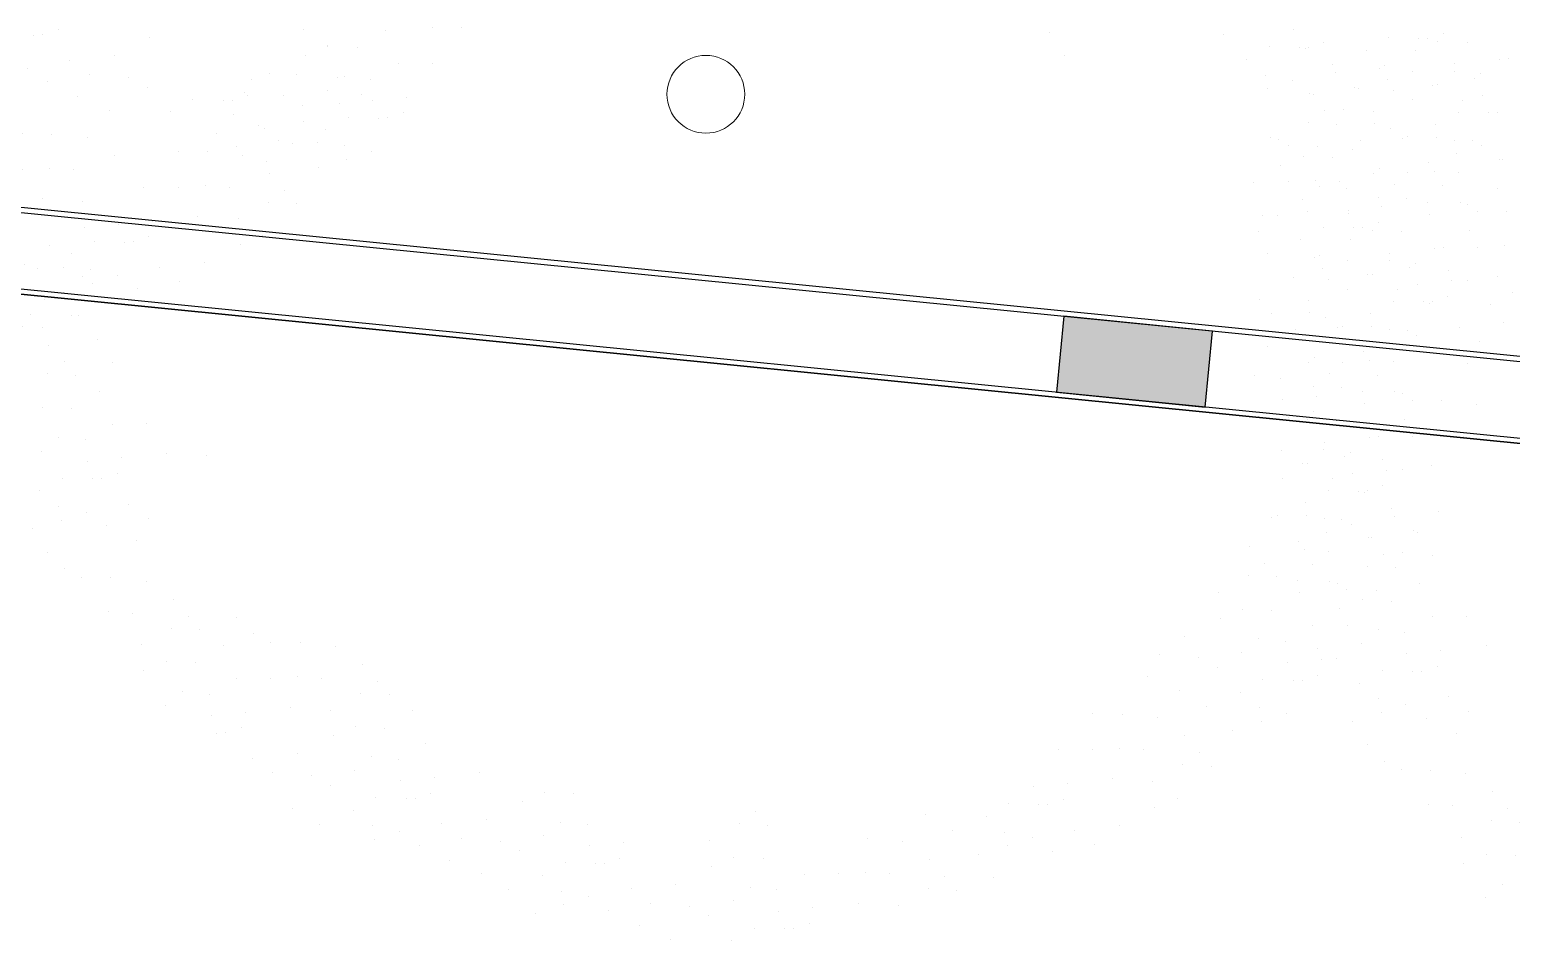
# Model space of a CAD drawing. Header units: metres. Extents: x 42 to 199, y -121 to 268.
# Drawn here: x 113.886 to 118.349, y -86.801 to -84.058 of the extents above; entities that cross this region are included whole.
import ezdxf

# ---------------------------------------------------------------- set-up
doc = ezdxf.new("R2010")
doc.units = ezdxf.units.M
doc.header["$LTSCALE"] = 0.3
doc.layers.get('0').update_dxf_attribs({"color": 8})
for name, color, linetype in [('A-Cols', 8, 'Continuous'), ('A-Site Boundary', 8, 'Continuous'), ('A-Wall-Full', 8, 'Continuous'), ('A-Wall-Plst', 8, 'Continuous')]:
    doc.layers.add(name, color=color, linetype=linetype)
doc.layers.add('A-LANDSCAPE', color=8, linetype='Continuous', lineweight=5)
doc.layers.add('DA HOUSE ARCH LAYOUT', color=8, linetype='Continuous', lineweight=9)

# ---------------------------------------------------------------- blocks, each defined once
blk = doc.blocks.new('zw$195B-flat-1-flat-1-flat-1-flat-1-flat-1-flat-1')
at = {"layer": 'A-Site Boundary', "color": 8, "ltscale": 0.6}
for points in [[(-3.9776, -0.1085), (-3.4816, 5.5764), (-2.9436, 11.7416), (-2.5633, 16.1008), (-2.2011, 20.2521), (1.5727, 19.7419), (5.0323, 19.2741), (8.9429, 18.7454), (12.7318, 18.2331), (16.7243, 17.6933), (21.1213, 17.0988), (25.111, 16.5594), (27.3947, 16.2506), (29.2079, 16.0055), (32.0196, 15.6253), (31.5318, 10.718), (30.9785, 5.1523), (30.2862, -1.8121)], [(-3.7186, -0.1311), (-3.2226, 5.5538), (-2.6846, 11.719), (-2.3043, 16.0782), (-1.9657, 19.9579), (1.5378, 19.4842), (4.9975, 19.0165), (8.9081, 18.4878), (12.6969, 17.9755), (16.6894, 17.4357), (21.0864, 16.8412), (25.0762, 16.3017), (27.3599, 15.993), (29.173, 15.7478), (31.7361, 15.4013), (31.2731, 10.7437), (30.7198, 5.178), (30.0275, -1.7864)]]:
    blk.add_lwpolyline(points, dxfattribs=at)
blk = doc.blocks.new('MUSTER_0')
at = {"color": 8, "linetype": 'Continuous', "transparency": 33554585}
for p, q in [((5.2638, -0.6818), (5.2638, -0.6818)), ((5.4788, -0.6798), (5.4788, -0.6798)), ((5.5648, -0.6858), (5.5648, -0.6858)), ((5.7638, -0.6818), (5.7638, -0.6818)), ((5.1598, -0.7358), (5.1598, -0.7358)), ((5.3288, -0.7253), (5.3288, -0.7253)), ((5.3903, -0.7353), (5.3903, -0.7353)), ((5.6598, -0.7358), (5.6598, -0.7358)), ((5.8288, -0.7253), (5.8288, -0.7253)), ((5.8903, -0.7353), (5.8903, -0.7353)), ((4.9993, -0.7658), (4.9993, -0.7658)), ((5.0813, -0.7438), (5.0813, -0.7438)), ((5.4993, -0.7658), (5.4993, -0.7658)), ((5.5813, -0.7438), (5.5813, -0.7438)), ((5.9993, -0.7658), (5.9993, -0.7658)), ((5.1068, -0.8063), (5.1068, -0.8063)), ((5.3113, -0.7838), (5.3113, -0.7838)), ((5.6068, -0.8063), (5.6068, -0.8063)), ((5.8113, -0.7838), (5.8113, -0.7838)), ((6.1068, -0.8063), (6.1068, -0.8063)), ((4.8793, -0.8188), (4.8793, -0.8188)), ((5.0218, -0.8358), (5.0218, -0.8358)), ((5.2078, -0.8393), (5.2078, -0.8393)), ((5.2478, -0.8353), (5.2478, -0.8353)), ((5.3793, -0.8188), (5.3793, -0.8188)), ((5.5218, -0.8358), (5.5218, -0.8358)), ((5.7078, -0.8393), (5.7078, -0.8393)), ((5.7478, -0.8353), (5.7478, -0.8353)), ((5.8793, -0.8188), (5.8793, -0.8188)), ((6.0218, -0.8358), (6.0218, -0.8358)), ((6.2078, -0.8393), (6.2078, -0.8393)), ((6.2478, -0.8353), (6.2478, -0.8353)), ((4.6353, -0.8868), (4.6353, -0.8868)), ((4.7723, -0.8678), (4.7723, -0.8678)), ((4.8643, -0.8778), (4.8643, -0.8778)), ((5.0158, -0.8833), (5.0158, -0.8833)), ((5.1353, -0.8868), (5.1353, -0.8868)), ((5.2723, -0.8678), (5.2723, -0.8678)), ((5.3643, -0.8778), (5.3643, -0.8778)), ((5.5158, -0.8833), (5.5158, -0.8833)), ((5.6353, -0.8868), (5.6353, -0.8868)), ((5.7723, -0.8678), (5.7723, -0.8678)), ((5.8643, -0.8778), (5.8643, -0.8778)), ((6.0158, -0.8833), (6.0158, -0.8833)), ((6.1353, -0.8868), (6.1353, -0.8868)), ((6.2723, -0.8678), (6.2723, -0.8678)), ((6.3643, -0.8778), (6.3643, -0.8778)), ((4.7433, -0.9168), (4.7433, -0.9168)), ((4.7803, -0.8888), (4.7803, -0.8888)), ((5.2433, -0.9168), (5.2433, -0.9168)), ((5.2803, -0.8888), (5.2803, -0.8888)), ((5.7433, -0.9168), (5.7433, -0.9168)), ((5.7803, -0.8888), (5.7803, -0.8888)), ((6.2433, -0.9168), (6.2433, -0.9168)), ((6.2803, -0.8888), (6.2803, -0.8888)), ((4.6948, -0.9388), (4.6948, -0.9388)), ((4.8033, -0.9608), (4.8033, -0.9608)), ((4.8728, -0.9468), (4.8728, -0.9468)), ((4.9033, -0.9303), (4.9033, -0.9303)), ((4.9903, -0.9373), (4.9903, -0.9373)), ((5.0683, -0.9448), (5.0683, -0.9448)), ((5.1948, -0.9388), (5.1948, -0.9388)), ((5.3033, -0.9608), (5.3033, -0.9608)), ((5.3728, -0.9468), (5.3728, -0.9468)), ((5.4033, -0.9303), (5.4033, -0.9303)), ((5.4903, -0.9373), (5.4903, -0.9373)), ((5.5683, -0.9448), (5.5683, -0.9448)), ((5.6948, -0.9388), (5.6948, -0.9388)), ((5.8033, -0.9608), (5.8033, -0.9608)), ((5.8728, -0.9468), (5.8728, -0.9468)), ((5.9033, -0.9303), (5.9033, -0.9303)), ((5.9903, -0.9373), (5.9903, -0.9373)), ((6.0683, -0.9448), (6.0683, -0.9448)), ((6.1948, -0.9388), (6.1948, -0.9388)), ((6.3033, -0.9608), (6.3033, -0.9608)), ((6.3728, -0.9468), (6.3728, -0.9468)), ((6.4033, -0.9303), (6.4033, -0.9303)), ((4.6318, -0.9968), (4.6318, -0.9968)), ((4.9473, -0.9908), (4.9473, -0.9908)), ((5.1318, -0.9968), (5.1318, -0.9968)), ((5.4473, -0.9908), (5.4473, -0.9908)), ((5.6318, -0.9968), (5.6318, -0.9968)), ((5.9473, -0.9908), (5.9473, -0.9908)), ((6.1318, -0.9968), (6.1318, -0.9968)), ((6.4473, -0.9908), (6.4473, -0.9908)), ((4.7103, -1.0038), (4.7103, -1.0038)), ((4.7563, -1.0328), (4.7563, -1.0328)), ((4.8508, -1.0043), (4.8508, -1.0043)), ((5.0493, -1.0133), (5.0493, -1.0133)), ((5.2103, -1.0038), (5.2103, -1.0038)), ((5.2563, -1.0328), (5.2563, -1.0328)), ((5.3508, -1.0043), (5.3508, -1.0043)), ((5.5493, -1.0133), (5.5493, -1.0133)), ((5.7103, -1.0038), (5.7103, -1.0038)), ((5.7563, -1.0328), (5.7563, -1.0328)), ((5.8508, -1.0043), (5.8508, -1.0043)), ((6.0493, -1.0133), (6.0493, -1.0133)), ((6.2103, -1.0038), (6.2103, -1.0038)), ((6.2563, -1.0328), (6.2563, -1.0328)), ((6.3508, -1.0043), (6.3508, -1.0043)), ((6.5493, -1.0133), (6.5493, -1.0133)), ((4.6528, -1.0668), (4.6528, -1.0668)), ((4.9118, -1.0718), (4.9118, -1.0718)), ((5.0268, -1.0523), (5.0268, -1.0523)), ((5.1528, -1.0668), (5.1528, -1.0668)), ((5.4118, -1.0718), (5.4118, -1.0718)), ((5.5268, -1.0523), (5.5268, -1.0523)), ((5.6528, -1.0668), (5.6528, -1.0668)), ((5.9118, -1.0718), (5.9118, -1.0718)), ((6.0268, -1.0523), (6.0268, -1.0523)), ((6.1528, -1.0668), (6.1528, -1.0668)), ((6.4118, -1.0718), (6.4118, -1.0718)), ((6.5268, -1.0523), (6.5268, -1.0523)), ((6.6528, -1.0668), (6.6528, -1.0668)), ((4.8118, -1.0783), (4.8118, -1.0783)), ((4.9998, -1.1013), (4.9998, -1.1013)), ((5.0693, -1.0808), (5.0693, -1.0808)), ((5.3118, -1.0783), (5.3118, -1.0783)), ((5.4998, -1.1013), (5.4998, -1.1013)), ((5.5693, -1.0808), (5.5693, -1.0808)), ((5.8118, -1.0783), (5.8118, -1.0783)), ((5.9998, -1.1013), (5.9998, -1.1013)), ((6.0693, -1.0808), (6.0693, -1.0808)), ((6.3118, -1.0783), (6.3118, -1.0783)), ((6.4998, -1.1013), (6.4998, -1.1013)), ((6.5693, -1.0808), (6.5693, -1.0808)), ((4.6923, -1.1123), (4.6923, -1.1123)), ((4.8043, -1.1313), (4.8043, -1.1313)), ((5.1328, -1.1383), (5.1328, -1.1383)), ((5.1923, -1.1123), (5.1923, -1.1123)), ((5.3043, -1.1313), (5.3043, -1.1313)), ((6.1328, -1.1383), (6.1328, -1.1383)), ((6.1923, -1.1123), (6.1923, -1.1123)), ((6.3043, -1.1313), (6.3043, -1.1313)), ((6.6328, -1.1383), (6.6328, -1.1383)), ((6.6923, -1.1123), (6.6923, -1.1123)), ((4.7638, -1.1818), (4.7638, -1.1818)), ((4.8973, -1.1493), (4.8973, -1.1493)), ((4.9788, -1.1798), (4.9788, -1.1798)), ((5.2638, -1.1818), (5.2638, -1.1818)), ((5.3973, -1.1493), (5.3973, -1.1493)), ((6.2638, -1.1818), (6.2638, -1.1818)), ((6.3973, -1.1493), (6.3973, -1.1493)), ((6.4788, -1.1798), (6.4788, -1.1798)), ((6.7638, -1.1818), (6.7638, -1.1818)), ((5.0648, -1.1858), (5.0648, -1.1858)), ((6.5648, -1.1858), (6.5648, -1.1858)), ((4.8288, -1.2253), (4.8288, -1.2253)), ((4.8903, -1.2353), (4.8903, -1.2353)), ((5.0813, -1.2438), (5.0813, -1.2438)), ((5.1598, -1.2358), (5.1598, -1.2358)), ((6.3288, -1.2253), (6.3288, -1.2253)), ((6.3903, -1.2353), (6.3903, -1.2353)), ((6.5813, -1.2438), (6.5813, -1.2438)), ((6.6598, -1.2358), (6.6598, -1.2358)), ((6.8288, -1.2253), (6.8288, -1.2253)), ((4.8113, -1.2838), (4.8113, -1.2838)), ((4.9993, -1.2658), (4.9993, -1.2658)), ((6.4993, -1.2658), (6.4993, -1.2658)), ((6.8113, -1.2838), (6.8113, -1.2838)), ((4.8793, -1.3188), (4.8793, -1.3188)), ((5.1068, -1.3063), (5.1068, -1.3063)), ((6.6068, -1.3063), (6.6068, -1.3063)), ((6.8793, -1.3188), (6.8793, -1.3188)), ((4.7478, -1.3353), (4.7478, -1.3353)), ((4.7723, -1.3678), (4.7723, -1.3678)), ((5.0218, -1.3358), (5.0218, -1.3358)), ((5.2078, -1.3393), (5.2078, -1.3393)), ((5.2478, -1.3353), (5.2478, -1.3353)), ((6.5218, -1.3358), (6.5218, -1.3358)), ((6.7078, -1.3393), (6.7078, -1.3393)), ((6.7478, -1.3353), (6.7478, -1.3353)), ((6.7723, -1.3678), (6.7723, -1.3678)), ((4.7803, -1.3888), (4.7803, -1.3888)), ((4.8643, -1.3778), (4.8643, -1.3778)), ((5.0158, -1.3833), (5.0158, -1.3833)), ((5.1353, -1.3868), (5.1353, -1.3868)), ((6.6353, -1.3868), (6.6353, -1.3868)), ((6.7803, -1.3888), (6.7803, -1.3888)), ((6.8643, -1.3778), (6.8643, -1.3778)), ((4.7433, -1.4168), (4.7433, -1.4168)), ((4.9033, -1.4303), (4.9033, -1.4303)), ((6.7433, -1.4168), (6.7433, -1.4168)), ((6.9033, -1.4303), (6.9033, -1.4303)), ((6.9903, -1.4373), (6.9903, -1.4373)), ((4.8033, -1.4608), (4.8033, -1.4608)), ((4.8728, -1.4468), (4.8728, -1.4468)), ((6.8033, -1.4608), (6.8033, -1.4608)), ((6.8728, -1.4468), (6.8728, -1.4468)), ((4.8508, -1.5043), (4.8508, -1.5043)), ((6.8508, -1.5043), (6.8508, -1.5043)), ((6.9473, -1.4908), (6.9473, -1.4908)), ((7.0493, -1.5133), (7.0493, -1.5133)), ((7.0268, -1.5523), (7.0268, -1.5523)), ((4.8118, -1.5783), (4.8118, -1.5783)), ((6.9118, -1.5718), (6.9118, -1.5718)), ((7.0693, -1.5808), (7.0693, -1.5808)), ((6.9998, -1.6013), (6.9998, -1.6013)), ((6.8973, -1.6493), (6.8973, -1.6493)), ((7.1328, -1.6383), (7.1328, -1.6383)), ((6.9788, -1.6798), (6.9788, -1.6798)), ((7.0648, -1.6858), (7.0648, -1.6858)), ((7.1598, -1.7358), (7.1598, -1.7358)), ((6.9993, -1.7658), (6.9993, -1.7658)), ((7.0813, -1.7438), (7.0813, -1.7438)), ((7.1068, -1.8063), (7.1068, -1.8063)), ((7.2078, -1.8393), (7.2078, -1.8393)), ((7.2478, -1.8353), (7.2478, -1.8353)), ((7.1353, -1.8868), (7.1353, -1.8868)), ((7.2723, -1.8678), (7.2723, -1.8678)), ((7.2433, -1.9168), (7.2433, -1.9168)), ((7.2803, -1.8888), (7.2803, -1.8888)), ((4.9903, -1.9373), (4.9903, -1.9373)), ((7.1948, -1.9388), (7.1948, -1.9388)), ((7.3033, -1.9608), (7.3033, -1.9608)), ((4.9473, -1.9908), (4.9473, -1.9908)), ((7.1318, -1.9968), (7.1318, -1.9968)), ((7.0493, -2.0133), (7.0493, -2.0133)), ((7.2103, -2.0038), (7.2103, -2.0038)), ((7.2563, -2.0328), (7.2563, -2.0328)), ((7.3508, -2.0043), (7.3508, -2.0043)), ((7.0268, -2.0523), (7.0268, -2.0523)), ((7.1528, -2.0668), (7.1528, -2.0668)), ((7.0693, -2.0808), (7.0693, -2.0808)), ((7.3118, -2.0783), (7.3118, -2.0783)), ((7.1328, -2.1383), (7.1328, -2.1383)), ((7.1923, -2.1123), (7.1923, -2.1123)), ((7.3043, -2.1313), (7.3043, -2.1313)), ((7.2638, -2.1818), (7.2638, -2.1818)), ((7.3973, -2.1493), (7.3973, -2.1493)), ((7.3288, -2.2253), (7.3288, -2.2253)), ((7.3903, -2.2353), (7.3903, -2.2353)), ((7.3113, -2.2838), (7.3113, -2.2838)), ((7.3793, -2.3188), (7.3793, -2.3188)), ((7.2078, -2.3393), (7.2078, -2.3393)), ((7.2478, -2.3353), (7.2478, -2.3353)), ((7.2723, -2.3678), (7.2723, -2.3678)), ((7.2803, -2.3888), (7.2803, -2.3888)), ((7.3643, -2.3778), (7.3643, -2.3778)), ((7.1948, -2.4388), (7.1948, -2.4388)), ((7.2433, -2.4168), (7.2433, -2.4168)), ((7.4033, -2.4303), (7.4033, -2.4303)), ((7.3033, -2.4608), (7.3033, -2.4608)), ((7.3728, -2.4468), (7.3728, -2.4468)), ((7.1318, -2.4968), (7.1318, -2.4968)), ((7.2103, -2.5038), (7.2103, -2.5038)), ((7.3508, -2.5043), (7.3508, -2.5043)), ((7.4473, -2.4908), (7.4473, -2.4908)), ((7.2563, -2.5328), (7.2563, -2.5328)), ((7.1528, -2.5668), (7.1528, -2.5668)), ((7.3118, -2.5783), (7.3118, -2.5783)), ((7.4118, -2.5718), (7.4118, -2.5718)), ((7.1923, -2.6123), (7.1923, -2.6123)), ((7.3043, -2.6313), (7.3043, -2.6313)), ((7.3973, -2.6493), (7.3973, -2.6493)), ((7.2638, -2.6818), (7.2638, -2.6818)), ((7.1598, -2.7358), (7.1598, -2.7358)), ((7.3288, -2.7253), (7.3288, -2.7253)), ((7.3903, -2.7353), (7.3903, -2.7353)), ((7.3113, -2.7838), (7.3113, -2.7838)), ((7.2078, -2.8393), (7.2078, -2.8393)), ((7.2478, -2.8353), (7.2478, -2.8353)), ((7.3793, -2.8188), (7.3793, -2.8188)), ((7.1353, -2.8868), (7.1353, -2.8868)), ((7.2723, -2.8678), (7.2723, -2.8678)), ((7.3643, -2.8778), (7.3643, -2.8778)), ((7.2433, -2.9168), (7.2433, -2.9168)), ((7.2803, -2.8888), (7.2803, -2.8888)), ((7.0683, -2.9448), (7.0683, -2.9448)), ((7.1948, -2.9388), (7.1948, -2.9388)), ((7.3033, -2.9608), (7.3033, -2.9608)), ((7.3728, -2.9468), (7.3728, -2.9468)), ((7.4033, -2.9303), (7.4033, -2.9303)), ((7.1318, -2.9968), (7.1318, -2.9968)), ((7.0493, -3.0133), (7.0493, -3.0133)), ((7.2103, -3.0038), (7.2103, -3.0038)), ((7.2563, -3.0328), (7.2563, -3.0328)), ((7.3508, -3.0043), (7.3508, -3.0043)), ((7.0268, -3.0523), (7.0268, -3.0523)), ((7.1528, -3.0668), (7.1528, -3.0668)), ((7.4118, -3.0718), (7.4118, -3.0718)), ((6.9998, -3.1013), (6.9998, -3.1013)), ((7.0693, -3.0808), (7.0693, -3.0808)), ((7.3118, -3.0783), (7.3118, -3.0783)), ((7.1328, -3.1383), (7.1328, -3.1383)), ((7.1923, -3.1123), (7.1923, -3.1123)), ((7.3043, -3.1313), (7.3043, -3.1313)), ((6.9788, -3.1798), (6.9788, -3.1798)), ((7.2638, -3.1818), (7.2638, -3.1818)), ((7.3973, -3.1493), (7.3973, -3.1493)), ((7.0648, -3.1858), (7.0648, -3.1858)), ((7.0813, -3.2438), (7.0813, -3.2438)), ((7.1598, -3.2358), (7.1598, -3.2358)), ((7.3288, -3.2253), (7.3288, -3.2253)), ((6.9993, -3.2658), (6.9993, -3.2658)), ((7.3113, -3.2838), (7.3113, -3.2838)), ((7.1068, -3.3063), (7.1068, -3.3063)), ((7.0218, -3.3358), (7.0218, -3.3358)), ((7.2078, -3.3393), (7.2078, -3.3393)), ((7.2478, -3.3353), (7.2478, -3.3353)), ((7.2723, -3.3678), (7.2723, -3.3678)), ((7.0158, -3.3833), (7.0158, -3.3833)), ((7.1353, -3.3868), (7.1353, -3.3868)), ((7.2803, -3.3888), (7.2803, -3.3888)), ((6.9903, -3.4373), (6.9903, -3.4373)), ((7.1948, -3.4388), (7.1948, -3.4388)), ((7.2433, -3.4168), (7.2433, -3.4168)), ((7.0683, -3.4448), (7.0683, -3.4448)), ((7.0493, -3.5133), (7.0493, -3.5133)), ((7.1318, -3.4968), (7.1318, -3.4968)), ((7.2103, -3.5038), (7.2103, -3.5038)), ((7.0268, -3.5523), (7.0268, -3.5523)), ((7.2563, -3.5328), (7.2563, -3.5328)), ((5.6528, -3.5668), (5.6528, -3.5668)), ((7.0693, -3.5808), (7.0693, -3.5808)), ((7.1528, -3.5668), (7.1528, -3.5668)), ((5.6923, -3.6123), (5.6923, -3.6123)), ((6.9998, -3.6013), (6.9998, -3.6013)), ((7.1923, -3.6123), (7.1923, -3.6123)), ((5.6328, -3.6383), (5.6328, -3.6383)), ((5.8043, -3.6313), (5.8043, -3.6313)), ((6.6328, -3.6383), (6.6328, -3.6383)), ((7.1328, -3.6383), (7.1328, -3.6383)), ((5.5648, -3.6858), (5.5648, -3.6858)), ((5.7638, -3.6818), (5.7638, -3.6818)), ((6.9788, -3.6798), (6.9788, -3.6798)), ((7.0648, -3.6858), (7.0648, -3.6858)), ((5.6598, -3.7358), (5.6598, -3.7358)), ((5.8288, -3.7253), (5.8288, -3.7253)), ((5.8903, -3.7353), (5.8903, -3.7353)), ((6.6598, -3.7358), (6.6598, -3.7358)), ((6.8288, -3.7253), (6.8288, -3.7253)), ((6.8903, -3.7353), (6.8903, -3.7353)), ((6.9993, -3.7658), (6.9993, -3.7658)), ((7.0813, -3.7438), (7.0813, -3.7438)), ((5.8113, -3.7838), (5.8113, -3.7838)), ((6.6068, -3.8063), (6.6068, -3.8063)), ((6.8113, -3.7838), (6.8113, -3.7838)), ((5.7078, -3.8393), (5.7078, -3.8393)), ((5.7478, -3.8353), (5.7478, -3.8353)), ((5.8793, -3.8188), (5.8793, -3.8188)), ((6.7078, -3.8393), (6.7078, -3.8393)), ((6.7478, -3.8353), (6.7478, -3.8353)), ((6.8793, -3.8188), (6.8793, -3.8188)), ((7.0218, -3.8358), (7.0218, -3.8358)), ((5.7723, -3.8678), (5.7723, -3.8678)), ((5.8643, -3.8778), (5.8643, -3.8778)), ((6.6353, -3.8868), (6.6353, -3.8868)), ((6.7723, -3.8678), (6.7723, -3.8678)), ((6.8643, -3.8778), (6.8643, -3.8778)), ((7.0158, -3.8833), (7.0158, -3.8833)), ((5.7803, -3.8888), (5.7803, -3.8888)), ((6.7433, -3.9168), (6.7433, -3.9168)), ((6.7803, -3.8888), (6.7803, -3.8888)), ((5.8033, -3.9608), (5.8033, -3.9608)), ((6.4903, -3.9373), (6.4903, -3.9373)), ((6.5683, -3.9448), (6.5683, -3.9448)), ((6.6948, -3.9388), (6.6948, -3.9388)), ((6.8033, -3.9608), (6.8033, -3.9608)), ((6.8728, -3.9468), (6.8728, -3.9468)), ((6.9033, -3.9303), (6.9033, -3.9303)), ((6.9903, -3.9373), (6.9903, -3.9373)), ((6.4473, -3.9908), (6.4473, -3.9908)), ((6.6318, -3.9968), (6.6318, -3.9968)), ((6.9473, -3.9908), (6.9473, -3.9908)), ((5.8508, -4.0043), (5.8508, -4.0043)), ((6.5493, -4.0133), (6.5493, -4.0133)), ((6.7103, -4.0038), (6.7103, -4.0038)), ((6.7563, -4.0328), (6.7563, -4.0328)), ((6.8508, -4.0043), (6.8508, -4.0043)), ((6.4118, -4.0718), (6.4118, -4.0718)), ((6.5268, -4.0523), (6.5268, -4.0523)), ((6.6528, -4.0668), (6.6528, -4.0668)), ((5.4998, -4.1013), (5.4998, -4.1013)), ((5.5693, -4.0808), (5.5693, -4.0808)), ((5.8118, -4.0783), (5.8118, -4.0783)), ((5.9998, -4.1013), (5.9998, -4.1013)), ((6.3118, -4.0783), (6.3118, -4.0783)), ((6.4998, -4.1013), (6.4998, -4.1013)), ((6.5693, -4.0808), (6.5693, -4.0808)), ((6.8118, -4.0783), (6.8118, -4.0783)), ((5.6328, -4.1383), (5.6328, -4.1383)), ((5.6923, -4.1123), (5.6923, -4.1123)), ((5.8043, -4.1313), (5.8043, -4.1313)), ((6.1328, -4.1383), (6.1328, -4.1383)), ((6.1923, -4.1123), (6.1923, -4.1123)), ((6.3043, -4.1313), (6.3043, -4.1313)), ((6.6328, -4.1383), (6.6328, -4.1383)), ((6.6923, -4.1123), (6.6923, -4.1123)), ((6.8043, -4.1313), (6.8043, -4.1313)), ((5.2638, -4.1818), (5.2638, -4.1818)), ((5.4788, -4.1798), (5.4788, -4.1798)), ((5.7638, -4.1818), (5.7638, -4.1818)), ((5.8973, -4.1493), (5.8973, -4.1493)), ((5.9788, -4.1798), (5.9788, -4.1798)), ((6.2638, -4.1818), (6.2638, -4.1818)), ((6.3973, -4.1493), (6.3973, -4.1493)), ((6.4788, -4.1798), (6.4788, -4.1798)), ((5.5648, -4.1858), (5.5648, -4.1858)), ((6.0648, -4.1858), (6.0648, -4.1858)), ((6.5648, -4.1858), (6.5648, -4.1858)), ((5.3288, -4.2253), (5.3288, -4.2253)), ((5.3903, -4.2353), (5.3903, -4.2353)), ((5.5813, -4.2438), (5.5813, -4.2438)), ((5.6598, -4.2358), (5.6598, -4.2358)), ((5.8288, -4.2253), (5.8288, -4.2253)), ((5.8903, -4.2353), (5.8903, -4.2353)), ((6.0813, -4.2438), (6.0813, -4.2438)), ((6.1598, -4.2358), (6.1598, -4.2358)), ((6.3288, -4.2253), (6.3288, -4.2253)), ((6.3903, -4.2353), (6.3903, -4.2353)), ((6.5813, -4.2438), (6.5813, -4.2438)), ((6.6598, -4.2358), (6.6598, -4.2358)), ((5.3113, -4.2838), (5.3113, -4.2838)), ((5.4993, -4.2658), (5.4993, -4.2658)), ((5.8113, -4.2838), (5.8113, -4.2838)), ((5.9993, -4.2658), (5.9993, -4.2658)), ((6.3113, -4.2838), (6.3113, -4.2838)), ((6.4993, -4.2658), (6.4993, -4.2658)), ((5.3793, -4.3188), (5.3793, -4.3188)), ((5.6068, -4.3063), (5.6068, -4.3063)), ((5.8793, -4.3188), (5.8793, -4.3188)), ((6.1068, -4.3063), (6.1068, -4.3063)), ((6.3793, -4.3188), (6.3793, -4.3188)), ((5.2478, -4.3353), (5.2478, -4.3353)), ((5.2723, -4.3678), (5.2723, -4.3678)), ((5.5218, -4.3358), (5.5218, -4.3358)), ((5.7078, -4.3393), (5.7078, -4.3393)), ((5.7478, -4.3353), (5.7478, -4.3353)), ((5.7723, -4.3678), (5.7723, -4.3678)), ((6.0218, -4.3358), (6.0218, -4.3358)), ((6.2078, -4.3393), (6.2078, -4.3393)), ((6.2478, -4.3353), (6.2478, -4.3353)), ((6.2723, -4.3678), (6.2723, -4.3678)), ((6.5218, -4.3358), (6.5218, -4.3358)), ((5.2803, -4.3888), (5.2803, -4.3888)), ((5.3643, -4.3778), (5.3643, -4.3778)), ((5.5158, -4.3833), (5.5158, -4.3833)), ((5.6353, -4.3868), (5.6353, -4.3868)), ((5.7803, -4.3888), (5.7803, -4.3888)), ((5.8643, -4.3778), (5.8643, -4.3778)), ((6.0158, -4.3833), (6.0158, -4.3833)), ((6.1353, -4.3868), (6.1353, -4.3868)), ((6.2803, -4.3888), (6.2803, -4.3888)), ((6.3643, -4.3778), (6.3643, -4.3778)), ((5.4033, -4.4303), (5.4033, -4.4303)), ((5.4903, -4.4373), (5.4903, -4.4373)), ((5.6948, -4.4388), (5.6948, -4.4388)), ((5.7433, -4.4168), (5.7433, -4.4168)), ((5.9033, -4.4303), (5.9033, -4.4303)), ((5.9903, -4.4373), (5.9903, -4.4373)), ((6.1948, -4.4388), (6.1948, -4.4388)), ((6.2433, -4.4168), (6.2433, -4.4168)), ((5.3033, -4.4608), (5.3033, -4.4608)), ((5.3728, -4.4468), (5.3728, -4.4468)), ((5.5683, -4.4448), (5.5683, -4.4448)), ((5.8033, -4.4608), (5.8033, -4.4608)), ((5.8728, -4.4468), (5.8728, -4.4468)), ((6.0683, -4.4448), (6.0683, -4.4448)), ((6.3033, -4.4608), (6.3033, -4.4608)), ((5.3508, -4.5043), (5.3508, -4.5043)), ((5.4473, -4.4908), (5.4473, -4.4908)), ((5.5493, -4.5133), (5.5493, -4.5133)), ((5.6318, -4.4968), (5.6318, -4.4968)), ((5.7103, -4.5038), (5.7103, -4.5038)), ((5.8508, -4.5043), (5.8508, -4.5043)), ((5.9473, -4.4908), (5.9473, -4.4908)), ((6.0493, -4.5133), (6.0493, -4.5133)), ((6.1318, -4.4968), (6.1318, -4.4968)), ((6.2103, -4.5038), (6.2103, -4.5038)), ((5.5268, -4.5523), (5.5268, -4.5523)), ((5.7563, -4.5328), (5.7563, -4.5328)), ((6.0268, -4.5523), (6.0268, -4.5523)), ((5.4118, -4.5718), (5.4118, -4.5718)), ((5.5693, -4.5808), (5.5693, -4.5808)), ((5.6528, -4.5668), (5.6528, -4.5668)), ((5.8118, -4.5783), (5.8118, -4.5783)), ((5.9118, -4.5718), (5.9118, -4.5718)), ((5.4998, -4.6013), (5.4998, -4.6013)), ((5.6923, -4.6123), (5.6923, -4.6123)), ((5.3973, -4.6493), (5.3973, -4.6493)), ((5.6328, -4.6383), (5.6328, -4.6383))]:
    blk.add_line(p, q, dxfattribs=at)
blk.add_circle((5.3733, -2.7532), 0.0972, dxfattribs=at)
blk = doc.blocks.new('zw$B4E6')
at = {"layer": 'A-Cols', "ltscale": 0.25}
h = blk.add_hatch(color=256, dxfattribs=at)
h.dxf.hatch_style = 1
h.paths.add_polyline_path([(0, 0.23), (0, 0), (0.45, 0), (0.45, 0.23)])
blk.add_lwpolyline([(0, 0.23), (0, 0), (0.45, 0), (0.45, 0.23)], close=True, dxfattribs=at)
blk = doc.blocks.new('DA HOUSE ARCH LAYOUT')
at = {"layer": 'A-Wall-Full', "color": 8}
blk.add_lwpolyline([(-18.438, 13.0328), (-18.4067, 13.261), (36.5875, 8.4624), (31.9647, -25.7283), (-23.0108, -20.2632), (-22.8333, -18.9707), (-22.6055, -19.002), (-22.7505, -20.058), (31.7666, -25.4775), (36.3273, 8.2543)], close=True, dxfattribs=at)
at = {"layer": 'A-Wall-Plst', "color": 8}
blk.add_lwpolyline([(-9.4697, 12.2352), (-9.4697, 9.7912), (-10.4447, 9.7912), (-10.4447, 9.5312), (-9.2097, 9.5312), (-9.2097, 12.2125), (36.3103, 8.2407), (31.7536, -25.4611), (-18.6707, -20.4485), (-18.654, -20.3271), (-18.8323, -20.3026), (-18.8499, -20.4306), (-20.3137, -20.2851), (-20.3063, -20.2312), (-20.5639, -20.1958), (-20.5726, -20.2594), (-22.7335, -20.0446), (-22.5885, -18.9891), (-22.8461, -18.9538), (-23.0278, -20.2766), (31.9777, -25.7447), (36.6045, 8.476), (-18.4196, 13.2772), (-18.455, 13.0192)], close=True, dxfattribs=at)
at = {"layer": 'A-Cols', "color": 8, "ltscale": 0.25, "rotation": 354.3228920286048}
blk.add_blockref('zw$B4E6', (19.8324, -24.5222), dxfattribs=at)
at = {"layer": 'A-LANDSCAPE', "color": 8, "lineweight": 35, "transparency": 33554457, "xscale": 1.205351243692543, "yscale": 1.205351243692543, "zscale": 1.205351243692543, "rotation": 251.0061319040827}
for p in [(21.268, -16.8874), (24.0226, -18.5809), (27.9979, -19.1607)]:
    blk.add_blockref('MUSTER_0', p, dxfattribs=at)
at = {"layer": 'A-Site Boundary', "color": 8, "rotation": 270}
blk.add_blockref('zw$195B-flat-1-flat-1-flat-1-flat-1-flat-1-flat-1', (16.3523, 6.275), dxfattribs=at)

msp = doc.modelspace()

# ---------------------------------------------------------------- block references
at = {"layer": 'DA HOUSE ARCH LAYOUT'}
msp.add_blockref('DA HOUSE ARCH LAYOUT', (97.1462, -60.628), dxfattribs=at)

doc.saveas('drawing.dxf')
